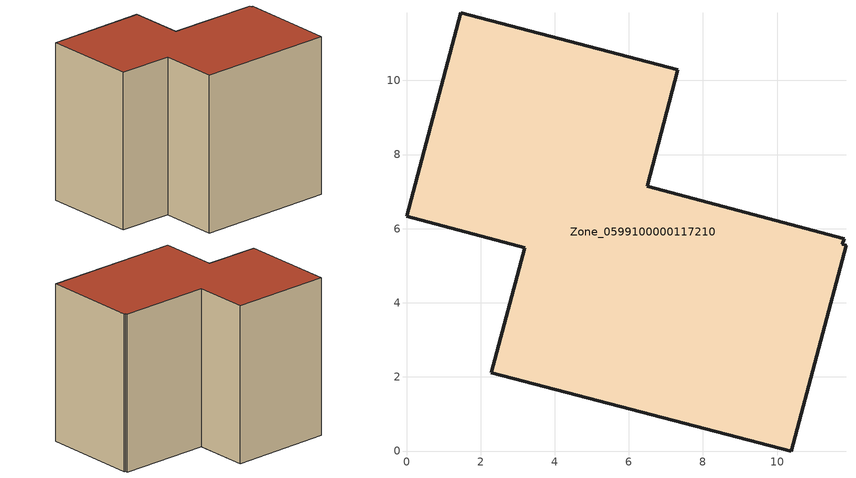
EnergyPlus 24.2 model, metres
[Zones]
Zone_0599100000117210
 floor ground (C_G): 0,6.34 1.46,11.82 7.32,10.29 6.49,7.15 11.81,5.73 11.76,5.58 11.86,5.56 10.38,0 2.29,2.11 3.19,5.49 z0
 wall outside (C_F): 1.46,11.82 0,6.34 3.19,5.49 2.29,2.11 10.38,0 11.86,5.56 11.76,5.58 11.81,5.73 6.49,7.15 7.32,10.29 1.46,11.82 z0:9.51
 roof outside (C_R): 10.38,0 11.86,5.56 11.76,5.58 11.81,5.73 6.49,7.15 7.32,10.29 1.46,11.82 0,6.34 3.19,5.49 2.29,2.11 z9.51
[BUILDING]
Pand.0599100000117210: North Axis=0; Terrain=City; Loads Convergence Tolerance Value=0.04; Temperature Convergence Tolerance Value=0.4; Solar Distribution=FullExterior; Maximum Number of Warmup Days=25; Minimum Number of Warmup Days=1
[Site:Location]
Rotterdam.The.Hague.AP_ZH_NLD Design_Conditions: Latitude=51.96; Longitude=4.45; Time Zone=1; Elevation=-4.5
[SITE:GROUNDTEMPERATURE:BUILDINGSURFACE]
18, 18, 18, 18, 18, 18, 18, 18, 18, 18, 18, 18
[MATERIAL] Thermal Absorptance=0.9; Solar Absorptance=0.7; Visible Absorptance=0.7
Name | Roughness | Thickness | Conductivity | Density | Specific Heat
G.TC.1946-1964 | MediumSmooth | 0.15 | 1 | 540 | 1210
F.TC.1946-1964 | Rough | 0.3 | 0.857143 | 1920 | 840
R.TC.1946-1964 | MediumRough | 0.2 | 0.235294 | 1500 | 1000
[CONSTRUCTION]
C_G: G.TC.1946-1964
C_F: F.TC.1946-1964
C_R: R.TC.1946-1964
[ZONE]
Zone_0599100000117210: Type=1; Multiplier=1; Ceiling Height=Autocalculate; Volume=Autocalculate; Floor Area=autocalculate; Part of Total Floor Area=Yes
[ZONEINFILTRATION:DESIGNFLOWRATE]
Infil_Zone_0599100000117210: Zone or ZoneList or Space or SpaceList=Zone_0599100000117210; Schedule=AlwaysOn; Design Flow Rate Calculation Method=Flow/Area; Flow Rate per Floor Area=0.003; Constant Term Coefficient=1; Temperature Term Coefficient=0; Velocity Term Coefficient=0; Velocity Squared Term Coefficient=0
[HVACTEMPLATE:ZONE:IDEALLOADSAIRSYSTEM]
Zone_0599100000117210: Maximum Heating Supply Air Temperature=50; Minimum Cooling Supply Air Temperature=13; Maximum Heating Supply Air Humidity Ratio=0.0156; Minimum Cooling Supply Air Humidity Ratio=0.0077; Heating Limit=NoLimit; Cooling Limit=NoLimit; Dehumidification Control Type=ConstantSensibleHeatRatio; Cooling Sensible Heat Ratio=0.7; Dehumidification Setpoint=60; Humidification Control Type=None; Humidification Setpoint=30; Outdoor Air Method=None; Outdoor Air Flow Rate per Person=0.00944; Outdoor Air Flow Rate per Zone Floor Area=0; Outdoor Air Flow Rate per Zone=0; Demand Controlled Ventilation Type=None; Outdoor Air Economizer Type=NoEconomizer; Heat Recovery Type=None; Sensible Heat Recovery Effectiveness=0.7; Latent Heat Recovery Effectiveness=0.65
[ZONECONTROL:THERMOSTAT]
ThermostatControl_Zone_0599100000117210: Zone or ZoneList=Zone_0599100000117210; Control Type Schedule=DualSetpointControlType; Control 1=Thermostat_Zone_0599100000117210; Temperature Difference Between Cutout And Setpoint=0
[THERMOSTATSETPOINT:DUALSETPOINT]
Thermostat_Zone_0599100000117210: Heating Setpoint Temperature Schedule=HeatingSetpoint_Zone_0599100000117210; Cooling Setpoint Temperature Schedule=CoolingSetpoint_Zone_0599100000117210
[SCHEDULE:COMPACT]
HeatingSetpoint_Zone_0599100000117210: Through: 12/31, For: AllDays, Until: 24:00, 21
CoolingSetpoint_Zone_0599100000117210: Through: 12/31, For: AllDays, Until: 24:00, 24
DualSetpointControlType: Through: 12/31, For: AllDays, Until: 24:00, 4
AlwaysOn: Through: 12/31, For: AllDays, Until: 24:00, 1
